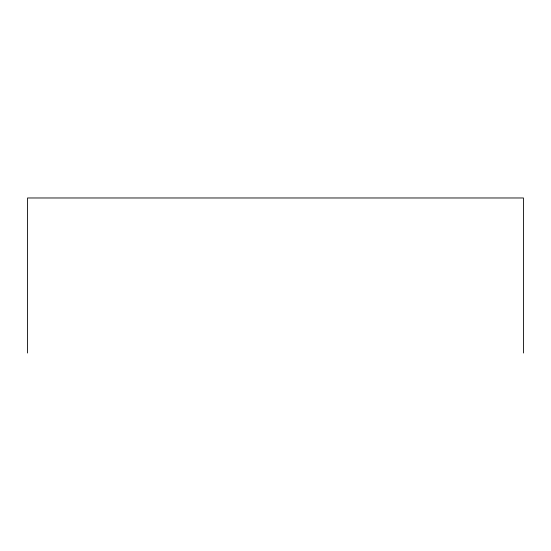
<?xml version="1.0" encoding="UTF-8"?>
<svg xmlns="http://www.w3.org/2000/svg" width="551" height="551" viewBox="0 0 551 551"><rect width="100%" height="100%" fill="white"/><g stroke="black" fill="none" stroke-linecap="round" stroke-linejoin="round"><path stroke-width="0.83" d="M523.45 353.026L523.45 197.974L27.55 197.974L27.55 353.026"/></g></svg>
